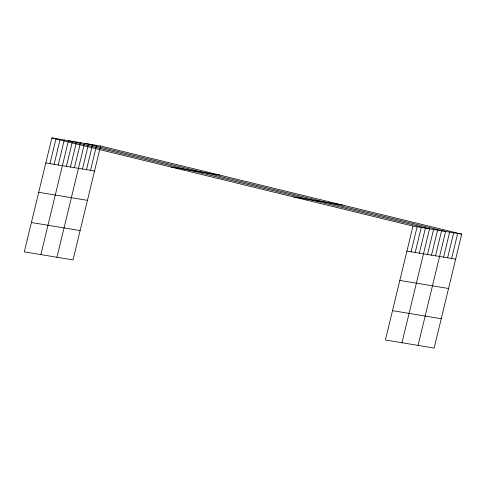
<?xml version="1.0" encoding="UTF-8"?>
<svg xmlns="http://www.w3.org/2000/svg" width="486" height="486" viewBox="0 0 486 486"><rect width="100%" height="100%" fill="white"/><g stroke="black" fill="none" stroke-linecap="round" stroke-linejoin="round"><path stroke-width="0.73" d="M100.59 145.994L51.862 137.945L24.3 251.87L73.028 259.919L100.59 145.994L461.7 234.131L434.138 348.055L385.41 340.006L412.972 226.081L461.7 234.131M49.955 163.642L56.005 138.631M54.092 164.329L60.143 139.312M58.235 165.009L64.286 139.998M40.867 254.609L68.429 140.685L429.539 228.815L401.977 342.745M66.4 166.358L72.45 141.347M70.415 167.026L76.466 142.009M74.437 167.688L80.488 142.671M56.947 257.264L84.509 143.34L445.619 231.476L418.057 345.4M82.48 169.019L88.531 144.002M86.496 169.681L92.547 144.664M90.518 170.343L96.568 145.332M411.065 251.778L417.116 226.768M415.202 252.465L421.259 227.448M419.345 253.145L425.396 228.134M427.51 254.494L433.561 229.483M431.525 255.162L437.582 230.145M435.547 255.824L441.598 230.807M443.59 257.149L449.641 232.138M447.606 257.817L453.663 232.8M451.628 258.479L457.678 233.468M171.029 167.032L219.757 175.082M293.805 196.994L342.533 205.043M45.812 162.962L94.539 171.005M406.922 251.092L455.649 259.141M38.71 192.298L87.437 200.347M399.82 280.434L448.548 288.484M31.396 222.527L80.123 230.577M392.512 310.663L441.239 318.713M51.862 137.945L412.972 226.081"/></g></svg>
